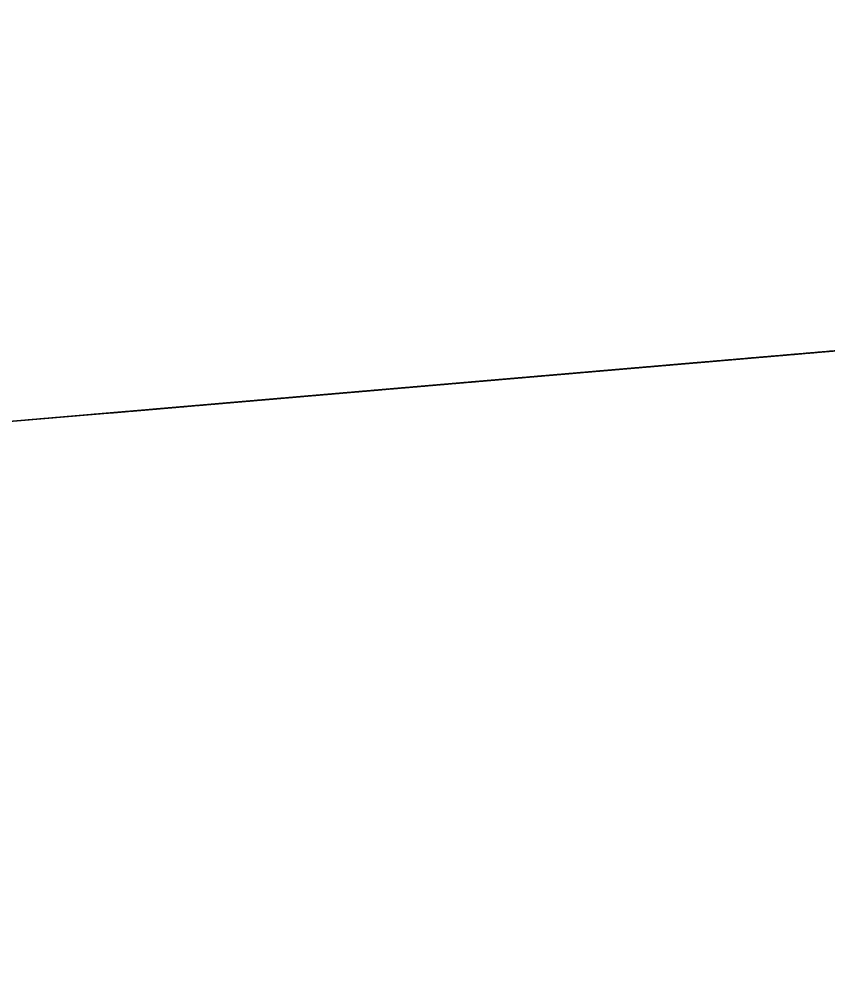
# Model space of a CAD drawing. Header units: millimetres. Extents: x 237925 to 243335, y 20387 to 20851.
# Drawn here: x 241896.7 to 242050.6, y 20624.3 to 20803.7 of the extents above; entities that cross this region are included whole.
import ezdxf

# ---------------------------------------------------------------- set-up
doc = ezdxf.new("R2010")
doc.units = ezdxf.units.MM
doc.header["$MEASUREMENT"] = 0
doc.linetypes.add('CENTER2', pattern=[1.125, 0.75, -0.125, 0.125, -0.125])
doc.linetypes.add('HIDDEN2', pattern=[0.1875, 0.125, -0.0625])
doc.layers.add('Right View-50-PES-D1-029', color=7, linetype='Continuous', true_color=0xe7f0ff)
for name, color, linetype in [('Right View-50-PES-D1-345', 170, 'Continuous'), ('Right View-A-FLOR', 192, 'Continuous'), ('Right View-CENTER', 1, 'CENTER2'), ('Right View-HIDDEN', 7, 'HIDDEN2')]:
    doc.layers.add(name, color=color, linetype=linetype)

# ---------------------------------------------------------------- blocks, each defined once
blk = doc.blocks.new('*U71')
at = {"layer": 'Right View-A-FLOR', "color": 0, "linetype": 'ByBlock', "lineweight": -2}
for p, q in [((242788.5875458181, 20803.67893794758, 21999.99979685554), (240695.5029342716, 20624.33006208514, 21936.64919046792)), ((240695.5029342716, 20624.33006208514, 21636.64919046792), (242788.5875458181, 20803.67893794758, 21699.99979685554))]:
    blk.add_line(p, q, dxfattribs=at)
blk = doc.blocks.new('*U113')
at = {"layer": 'Right View-50-PES-D1-345', "color": 0, "linetype": 'ByBlock', "lineweight": -2}
for p, q in [((241820.701633468, 20720.74428285267, 22132.94099999424), (242318.8761389071, 20763.43106055909, 22132.94099999424)), ((241820.701633468, 20720.74428285267, 22232.94099999424), (242269.0586883629, 20759.16238278843, 22232.94099999424)), ((242055.1146537357, 20740.83028962019, 22708.45835960073), (242043.8894393604, 20739.86844146155, 22708.45835960073)), ((242055.1146537357, 20740.83028962019, 22756.45835960073), (242043.8894393604, 20739.86844146155, 22756.45835960073)), ((242055.1348118443, 20740.83201689586, 23133.45835960072), (242043.909597469, 20739.8701687372, 23133.45835960072)), ((242055.1348118443, 20740.83201689586, 23181.45835960073), (242043.909597469, 20739.8701687372, 23181.45835960073)), ((242055.1549699529, 20740.83374417153, 23558.45835960072), (242043.9297555776, 20739.87189601287, 23558.45835960072)), ((242055.1549699529, 20740.83374417153, 23606.45835960073), (242043.9297555776, 20739.87189601287, 23606.45835960073)), ((242055.1751280614, 20740.83547144718, 23983.45835960071), (242043.9499136861, 20739.87362328853, 23983.45835960071)), ((242055.1751280614, 20740.83547144718, 24031.45835960072), (242043.9499136861, 20739.87362328853, 24031.45835960072)), ((242035.4738090342, 20739.14733643294, 22766.45835960073), (242043.8894393604, 20739.86844146155, 22766.45835960073)), ((242035.4738090342, 20739.14733643294, 22698.45835960073), (242043.8894393604, 20739.86844146155, 22698.45835960073)), ((242035.4939671428, 20739.14906370861, 23191.45835960073), (242043.909597469, 20739.87016873721, 23191.45835960073)), ((242035.4939671428, 20739.14906370861, 23123.45835960073), (242043.909597469, 20739.87016873721, 23123.45835960073)), ((242035.5141252514, 20739.15079098427, 23616.45835960072), (242043.9297555776, 20739.87189601287, 23616.45835960072)), ((242035.5141252514, 20739.15079098427, 23548.45835960072), (242043.9297555776, 20739.87189601287, 23548.45835960072)), ((242035.5342833599, 20739.15251825993, 24041.45835960072), (242043.9499136862, 20739.87362328853, 24041.45835960072)), ((242035.5342833599, 20739.15251825993, 23973.45835960072), (242043.9499136862, 20739.87362328853, 23973.45835960072)), ((241979.1117976618, 20734.3178788347, 22666.45835960073), (241979.1107897563, 20734.31779247091, 22666.45835960073)), ((241979.1117976829, 20734.31787883651, 22798.45835960073), (241979.1107897775, 20734.31779247272, 22798.45835960073)), ((241979.1319557703, 20734.31960611036, 23091.45835960073), (241979.1309478649, 20734.31951974658, 23091.45835960073)), ((241979.1319557915, 20734.31960611218, 23223.45835960073), (241979.1309478861, 20734.31951974839, 23223.45835960073)), ((241979.1521138789, 20734.32133338603, 23516.45835960073), (241979.1511059734, 20734.32124702224, 23516.45835960073)), ((241979.1521139001, 20734.32133338783, 23648.45835960073), (241979.1511059946, 20734.32124702406, 23648.45835960073)), ((241979.1722719874, 20734.32306066168, 23941.45835960072), (241979.171264082, 20734.3229742979, 23941.45835960072)), ((241979.1722720086, 20734.3230606635, 24073.45835960072), (241979.1712641032, 20734.32297429971, 24073.45835960072))]:
    blk.add_line(p, q, dxfattribs=at)
at = {"layer": 'Right View-50-PES-D1-345', "color": 0, "linetype": 'ByBlock', "lineweight": -2, "extrusion": (0.08537355560742997, -0.9963490131489794, 9.552973636025262e-31)}
for centre in [(242865.8106710896, 22732.45835960075), (242865.8309030648, 23157.45835960075), (242865.8511350401, 23582.45835960075), (242865.8713670153, 24007.45835960074)]:
    blk.add_circle(centre, 66, dxfattribs=at)
at = {"layer": 'Right View-50-PES-D1-345', "color": 0, "linetype": 'ByBlock', "lineweight": -2, "extrusion": (0.08537355560742996, -0.9963490131489794, -5.52693745790527e-31)}
blk.add_arc((242865.8116826882, 22732.45835960072), 66.00000000000091, 1.272221872585407e-14, 89.99999999076242, dxfattribs=at)
at = {"layer": 'Right View-50-PES-D1-345', "color": 0, "linetype": 'ByBlock', "lineweight": -2, "extrusion": (0.08537355560742997, -0.9963490131489794, -5.690160020692088e-31)}
for centre in [(242865.8116826882, 22732.45835960072), (242865.8319146635, 23157.45835960072), (242865.8723786139, 24007.45835960071)]:
    blk.add_arc(centre, 65.99999999999933, 269.9999999907662, 4.796163466380676e-13, dxfattribs=at)
at = {"layer": 'Right View-50-PES-D1-345', "color": 0, "linetype": 'ByBlock', "lineweight": -2, "extrusion": (0.08537355560742997, -0.9963490131489794, 9.552973636025262e-31)}
blk.add_arc((242865.8319146635, 23157.45835960072), 66, 1.272221872585407e-14, 89.99999999078929, dxfattribs=at)
at = {"layer": 'Right View-50-PES-D1-345', "color": 0, "linetype": 'ByBlock', "lineweight": -2, "extrusion": (0.08537355560742996, -0.9963490131489794, -5.690160020692088e-31)}
for centre in [(242865.8521466387, 23582.45835960071), (242865.8723786139, 24007.45835960071)]:
    blk.add_arc(centre, 66.00000000000091, 1.272221872585407e-14, 89.99999999073712, dxfattribs=at)
at = {"layer": 'Right View-50-PES-D1-345', "color": 0, "linetype": 'ByBlock', "lineweight": -2, "extrusion": (0.08537355560742997, -0.9963490131489794, -5.853502954100431e-31)}
blk.add_arc((242865.8521466387, 23582.45835960072), 66.00000000000027, 269.9999999907923, 359.9999999999997, dxfattribs=at)
at = {"layer": 'Right View-50-PES-D1-345', "color": 0, "linetype": 'ByBlock', "lineweight": -2, "extrusion": (0.08537355560812203, -0.99634901314892, 1.327800814906692e-27)}
blk.add_ellipse((242043.8894393605, 20739.86844146155, 22732.45835960073), major_axis=(-6.475931724858687e-14, -5.548992470768621e-15, 34.00000000000395), ratio=6.743991709055118e-05, start_param=1.911849291397516, end_param=3.928720924245735, dxfattribs=at)
at = {"layer": 'Right View-50-PES-D1-345', "color": 0, "linetype": 'ByBlock', "lineweight": -2, "extrusion": (0.08537355561068902, -0.9963490131487, -7.490080220677956e-28)}
for centre in [(242043.8894393606, 20739.86844146156, 22732.45835960075), (242043.9297555777, 20739.87189601288, 23582.45835960074), (242043.9499136863, 20739.87362328854, 24007.45835960074)]:
    blk.add_ellipse(centre, major_axis=(7.757014407270713e-15, 6.646706044839926e-16, 33.99999999999938), ratio=6.743991708118884e-05, start_param=-0.7871282706559619, end_param=1.229743362192327, dxfattribs=at)
at = {"layer": 'Right View-50-PES-D1-345', "color": 0, "linetype": 'ByBlock', "lineweight": -2, "extrusion": (-0.08537355560690255, 0.9963490131490246, -1.138671412879954e-28)}
for centre in [(242043.8894393605, 20739.86844146155, 22732.45835960074), (242043.9095974691, 20739.87016873721, 23157.45835960074), (242043.9297555777, 20739.87189601288, 23582.45835960073), (242043.9499136862, 20739.87362328854, 24007.45835960073)]:
    blk.add_ellipse(centre, major_axis=(5.143688697871057e-15, 4.407441441499596e-16, 24.00000000000754), ratio=6.743991745878328e-05, start_param=-1.077342066270105, end_param=1.110223024625157e-14, dxfattribs=at)
at = {"layer": 'Right View-50-PES-D1-345', "color": 0, "linetype": 'ByBlock', "lineweight": -2, "extrusion": (-0.08537355560470021, 0.9963490131492132, -6.014848698156444e-28)}
for centre in [(242043.8894393604, 20739.86844146154, 22732.45835960073), (242043.9095974689, 20739.87016873719, 23157.45835960072), (242043.9297555775, 20739.87189601286, 23582.45835960072), (242043.9499136861, 20739.87362328853, 24007.45835960071)]:
    blk.add_ellipse(centre, major_axis=(5.249729929696085e-15, 4.498304350805661e-16, 24.00000000000217), ratio=6.743991745880416e-05, start_param=3.141592653589653, end_param=4.218934719860377, dxfattribs=at)
at = {"layer": 'Right View-50-PES-D1-345', "color": 0, "linetype": 'ByBlock', "lineweight": -2, "extrusion": (0.08537355560504581, -0.9963490131491837, -4.591047208869848e-27)}
blk.add_ellipse((242043.9095974691, 20739.87016873721, 23157.45835960073), major_axis=(-6.499437829122253e-14, -5.569134004237068e-15, 33.99999999999925), ratio=6.743991709054264e-05, start_param=1.911849291397446, end_param=3.928720924245776, dxfattribs=at)
at = {"layer": 'Right View-50-PES-D1-345', "color": 0, "linetype": 'ByBlock', "lineweight": -2, "extrusion": (0.08537355561072198, -0.9963490131486973, -7.565792378651707e-28)}
blk.add_ellipse((242043.9095974692, 20739.87016873722, 23157.45835960074), major_axis=(7.757014407270405e-15, 6.646706044839661e-16, 33.99999999999804), ratio=6.74399170811655e-05, start_param=-0.787128270656002, end_param=1.229743362192329, dxfattribs=at)
at = {"layer": 'Right View-50-PES-D1-345', "color": 0, "linetype": 'ByBlock', "lineweight": -2, "extrusion": (0.08537355561124768, -0.9963490131486523, 7.35151803527105e-27)}
blk.add_ellipse((242043.9297555776, 20739.87189601288, 23582.45835960073), major_axis=(-6.499437829122363e-14, -5.569134004237162e-15, 33.99999999999983), ratio=6.743991709053814e-05, start_param=1.911849291397495, end_param=3.928720924245702, dxfattribs=at)
at = {"layer": 'Right View-50-PES-D1-345', "color": 0, "linetype": 'ByBlock', "lineweight": -2, "extrusion": (0.08537355560504581, -0.9963490131491837, -4.566124134645522e-27)}
blk.add_ellipse((242043.9499136861, 20739.87362328854, 24007.45835960072), major_axis=(-6.464178672726249e-14, -5.538921704033833e-15, 34.00000000000282), ratio=6.743991709053557e-05, start_param=1.911849291397422, end_param=3.92872092424563, dxfattribs=at)
blk = doc.blocks.new('*U114')
at = {"layer": 'Right View-50-PES-D1-029', "color": 0, "linetype": 'ByBlock', "lineweight": -2}
for p, q in [((241758.6018622744, 20715.42317729705, 22808.11599999644), (242055.2954464021, 20740.84578109212, 22808.11599999644)), ((241758.6018622744, 20715.42317729705, 22747.76599999644), (241915.1449027895, 20728.83678618108, 22747.76599999644))]:
    blk.add_line(p, q, dxfattribs=at)
at = {"layer": 'Right View-50-PES-D1-029', "color": 0, "linetype": 'ByBlock', "lineweight": -2, "extrusion": (-0.08537355560625928, 0.9963490131490795, -2.703003492747209e-24)}
blk.add_ellipse((242055.2954464023, 20740.84578109213, 22777.94099999646), major_axis=(6.916174760272982e-11, 5.926220859302251e-12, 30.17499999998215), ratio=6.743991700401605e-05, start_param=-1.284641571030057, end_param=6.759037773917953e-13, dxfattribs=at)
at = {"layer": 'Right View-50-PES-D1-029', "color": 0, "linetype": 'ByBlock', "lineweight": -2, "extrusion": (0.08537355560603557, -0.9963490131490988, -2.653829059359352e-24)}
blk.add_ellipse((241758.6018622744, 20715.42317729704, 22777.94099999643), major_axis=(-5.701071544917594e-11, -4.885042712328976e-12, 30.17499999998836), ratio=6.743991934723639e-05, start_param=-4.645173135031655e-13, end_param=3.141592653589329, dxfattribs=at)
at = {"layer": 'Right View-CENTER'}
for p, q in [((242055.1159481969, 20740.83040053791, 22777.94099999641), (242026.7632182434, 20738.4009573053, 22777.94099999641)), ((241931.4593691958, 20730.23471400212, 22777.94099999641), (241758.6018622744, 20715.42317729705, 22777.94099999641))]:
    blk.add_line(p, q, dxfattribs=at)
at = {"layer": 'Right View-HIDDEN'}
for p, q in [((241915.1449027895, 20728.83678618108, 22747.76599999644), (242055.2954464021, 20740.84578109212, 22747.76599999644)), ((242055.2954464021, 20740.84578109212, 22777.94099999641), (242055.1159481969, 20740.83040053791, 22777.94099999641)), ((242026.7632182434, 20738.4009573053, 22777.94099999641), (241931.4593691958, 20730.23471400212, 22777.94099999641))]:
    blk.add_line(p, q, dxfattribs=at)
at = {"layer": 'Right View-HIDDEN', "extrusion": (-0.0853735556080071, 0.9963490131489299, -8.936610764796232e-27)}
blk.add_ellipse((242055.2954464023, 20740.84578109213, 22777.94099999646), major_axis=(-4.638145171290179e-13, -3.974259415834505e-14, 30.17499999998836), ratio=6.743991820517956e-05, start_param=-1.798561299892754e-13, end_param=4.998543736149287, dxfattribs=at)
at = {"layer": 'Right View-HIDDEN', "extrusion": (0.08537355560851795, -0.9963490131488862, 2.020089762541e-24)}
blk.add_ellipse((241758.6018622744, 20715.42317729705, 22777.94099999645), major_axis=(-5.561927189780884e-11, -4.765814929855651e-12, 30.17499999998836), ratio=6.743991939354326e-05, start_param=3.141592653588788, end_param=6.283185307178581, dxfattribs=at)
blk = doc.blocks.new('*U115')
at = {"layer": 'Right View-50-PES-D1-029', "color": 0, "linetype": 'ByBlock', "lineweight": -2}
for p, q in [((241758.6018622745, 20715.42317729705, 23233.11599999644), (242055.2954464022, 20740.84578109212, 23233.11599999644)), ((241758.6018622745, 20715.42317729705, 23172.76599999644), (241915.165060898, 20728.83851345674, 23172.76599999644))]:
    blk.add_line(p, q, dxfattribs=at)
at = {"layer": 'Right View-50-PES-D1-029', "color": 0, "linetype": 'ByBlock', "lineweight": -2, "extrusion": (-0.08537355560870619, 0.9963490131488699, 2.944760961204861e-24)}
blk.add_ellipse((242055.2954464022, 20740.84578109212, 23202.94099999644), major_axis=(6.911814671758632e-11, 5.922484856613223e-12, 30.1749999999839), ratio=6.743991700897466e-05, start_param=-1.284641571030074, end_param=6.159517340620368e-13, dxfattribs=at)
at = {"layer": 'Right View-50-PES-D1-029', "color": 0, "linetype": 'ByBlock', "lineweight": -2, "extrusion": (0.08537355560576218, -0.9963490131491224, 4.303985655840579e-26)}
blk.add_ellipse((241758.6018622744, 20715.42317729705, 23202.94099999643), major_axis=(7.730241952047414e-13, 6.623765692969353e-14, 30.17499999998835), ratio=6.743991934469419e-05, start_param=-3.004263504635674e-13, end_param=3.141592653589493, dxfattribs=at)
at = {"layer": 'Right View-CENTER'}
for p, q in [((242055.1361063055, 20740.83212781357, 23202.94099999641), (242026.783376352, 20738.40268458097, 23202.94099999641)), ((241931.4795273044, 20730.23644127778, 23202.94099999641), (241758.6018622744, 20715.42317729705, 23202.94099999641))]:
    blk.add_line(p, q, dxfattribs=at)
at = {"layer": 'Right View-HIDDEN'}
for p, q in [((241915.165060898, 20728.83851345674, 23172.76599999644), (242055.2954464022, 20740.84578109212, 23172.76599999644)), ((242055.2954464021, 20740.84578109211, 23202.94099999641), (242055.1361063055, 20740.83212781357, 23202.94099999641)), ((242026.783376352, 20738.40268458097, 23202.94099999641), (241931.4795273044, 20730.23644127778, 23202.94099999641))]:
    blk.add_line(p, q, dxfattribs=at)
at = {"layer": 'Right View-HIDDEN', "extrusion": (-0.0853735556080071, 0.9963490131489299, 1.104405267309417e-24)}
blk.add_ellipse((242055.2954464023, 20740.84578109213, 23202.94099999646), major_axis=(5.7319925127246e-11, 4.911537775099838e-12, 30.17499999998836), ratio=6.743991820517956e-05, start_param=-3.446132268436486e-13, end_param=4.998543736149241, dxfattribs=at)
at = {"layer": 'Right View-HIDDEN', "extrusion": (0.08537355560877277, -0.9963490131488644, -1.039553012291197e-25)}
blk.add_ellipse((241758.6018622746, 20715.42317729706, 23202.94099999645), major_axis=(2.319072585612831e-12, 1.987129707889613e-13, 30.17499999998836), ratio=6.743991939610013e-05, start_param=3.141592653588893, end_param=6.283185307178686, dxfattribs=at)
blk = doc.blocks.new('*U116')
at = {"layer": 'Right View-50-PES-D1-029', "color": 0, "linetype": 'ByBlock', "lineweight": -2}
for p, q in [((241758.6018622745, 20715.42317729705, 22383.11599999644), (242055.2954464022, 20740.84578109213, 22383.11599999644)), ((241758.6018622745, 20715.42317729705, 22322.76599999644), (242055.2954464022, 20740.84578109213, 22322.76599999644))]:
    blk.add_line(p, q, dxfattribs=at)
at = {"layer": 'Right View-50-PES-D1-029', "color": 0, "linetype": 'ByBlock', "lineweight": -2, "extrusion": (-0.0853735556082783, 0.9963490131489067, 8.756849086018994e-27)}
blk.add_ellipse((242055.2954464024, 20740.84578109214, 22352.94099999646), major_axis=(3.092096780818688e-13, 2.649506277187503e-14, 30.17499999998836), ratio=6.743991935236018e-05, start_param=3.141592653589913, end_param=6.283185307179706, dxfattribs=at)
at = {"layer": 'Right View-50-PES-D1-029', "color": 0, "linetype": 'ByBlock', "lineweight": -2, "extrusion": (0.08537355560603557, -0.9963490131490988, 3.598428462210906e-26)}
blk.add_ellipse((241758.6018622744, 20715.42317729705, 22352.94099999643), major_axis=(7.730241952047186e-13, 6.623765692969157e-14, 30.17499999998836), ratio=6.743991934723639e-05, start_param=-3.004263504635674e-13, end_param=3.141592653589493, dxfattribs=at)
at = {"layer": 'Right View-CENTER'}
blk.add_line((242055.2934188323, 20740.84560735697, 22352.94099999641), (241758.6018622744, 20715.42317729705, 22352.94099999641), dxfattribs=at)
at = {"layer": 'Right View-HIDDEN'}
blk.add_line((242055.2954464021, 20740.84578109212, 22352.94099999641), (242055.2934188323, 20740.84560735697, 22352.94099999641), dxfattribs=at)
at = {"layer": 'Right View-HIDDEN', "extrusion": (-0.08537355560975997, 0.9963490131487797, -6.012816148730335e-26)}
blk.add_ellipse((242055.2954464023, 20740.84578109213, 22352.94099999644), major_axis=(-7.730241952043468e-13, -6.62376569296597e-14, 30.17499999998836), ratio=6.74399193884249e-05, start_param=-3.002043058586423e-13, end_param=3.141592653589493, dxfattribs=at)
at = {"layer": 'Right View-HIDDEN', "extrusion": (0.08537355560851795, -0.9963490131488862, -7.861314464889471e-26)}
blk.add_ellipse((241758.6018622746, 20715.42317729707, 22352.94099999645), major_axis=(2.164467746572041e-12, 1.854654394030361e-13, 30.17499999998836), ratio=6.743991939354326e-05, start_param=3.141592653588952, end_param=6.283185307178745, dxfattribs=at)

msp = doc.modelspace()

# ---------------------------------------------------------------- block references
at = {"layer": 'Right View-50-PES-D1-029'}
for name in ['*U114', '*U115', '*U116']:
    msp.add_blockref(name, (0, 0), dxfattribs=at)
at = {"layer": 'Right View-50-PES-D1-345'}
msp.add_blockref('*U113', (0, 0), dxfattribs=at)
at = {"layer": 'Right View-A-FLOR'}
msp.add_blockref('*U71', (0, 0), dxfattribs=at)

doc.saveas('drawing.dxf')
